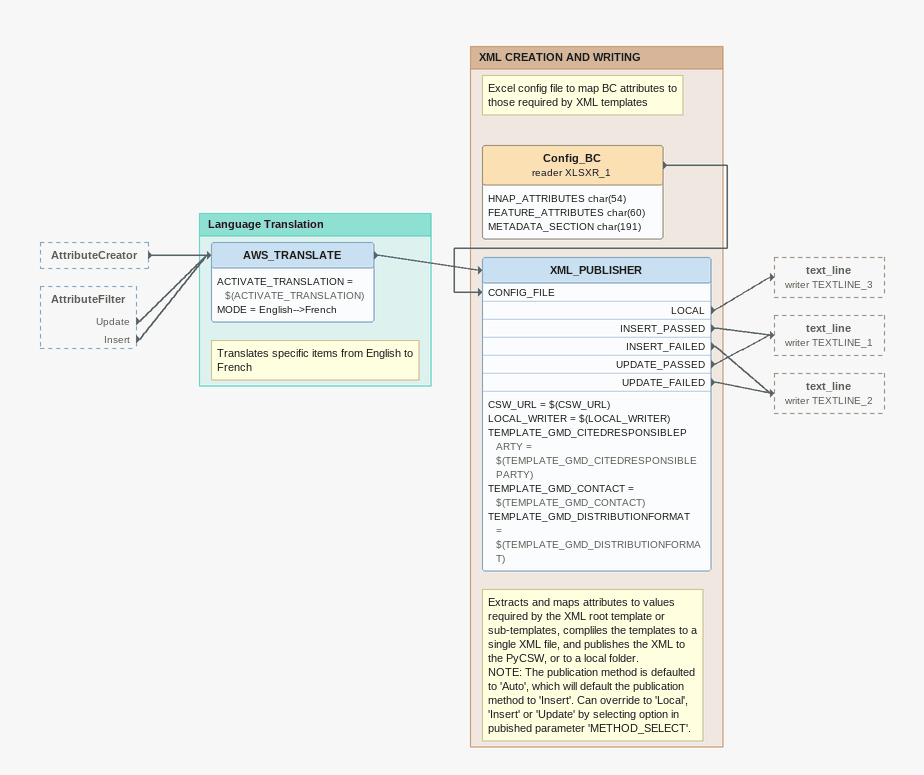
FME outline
AttributeCreator [outside]
    -> AWS_TRANSLATE
AttributeFilter [outside]
    Update -> AWS_TRANSLATE
    Insert -> AWS_TRANSLATE

Bookmark: Language Translation
Note: Translates specific items from English to French
AWS_TRANSLATE
    ACTIVATE_TRANSLATION = $(ACTIVATE_TRANSLATION)
    MODE = English-->French
    -> XML_PUBLISHER

Bookmark: XML CREATION AND WRITING
Note: Excel config file to map BC attributes to those required by XML templates
Config_BC (reader XLSXR_1)
    attributes: HNAP_ATTRIBUTES char(54), FEATURE_ATTRIBUTES char(60), METADATA_SECTION char(191)
    -> XML_PUBLISHER [CONFIG_FILE]
Note: Extracts and maps attributes to values required by the XML root template or sub-templates, compliles the templates to a single XML file, and publishes the XML to the PyCSW, or to a local folder. / NOTE: The publication method is defaulted to 'Auto', which will default the publication method to 'Insert'. Can override to 'Local', 'Insert' or 'Update' by selecting option in pubished parameter 'METHOD_SELECT'.
XML_PUBLISHER
    CSW_URL = $(CSW_URL)
    LOCAL_WRITER = $(LOCAL_WRITER)
    TEMPLATE_GMD_CITEDRESPONSIBLEPARTY = $(TEMPLATE_GMD_CITEDRESPONSIBLEPARTY)
    TEMPLATE_GMD_CONTACT = $(TEMPLATE_GMD_CONTACT)
    TEMPLATE_GMD_DISTRIBUTIONFORMAT = $(TEMPLATE_GMD_DISTRIBUTIONFORMAT)
    LOCAL -> text_line (writer TEXTLINE_3)
    INSERT_PASSED -> text_line (writer TEXTLINE_1)
    INSERT_FAILED -> text_line (writer TEXTLINE_2)
    UPDATE_PASSED -> text_line (writer TEXTLINE_1)
    UPDATE_FAILED -> text_line (writer TEXTLINE_2)
